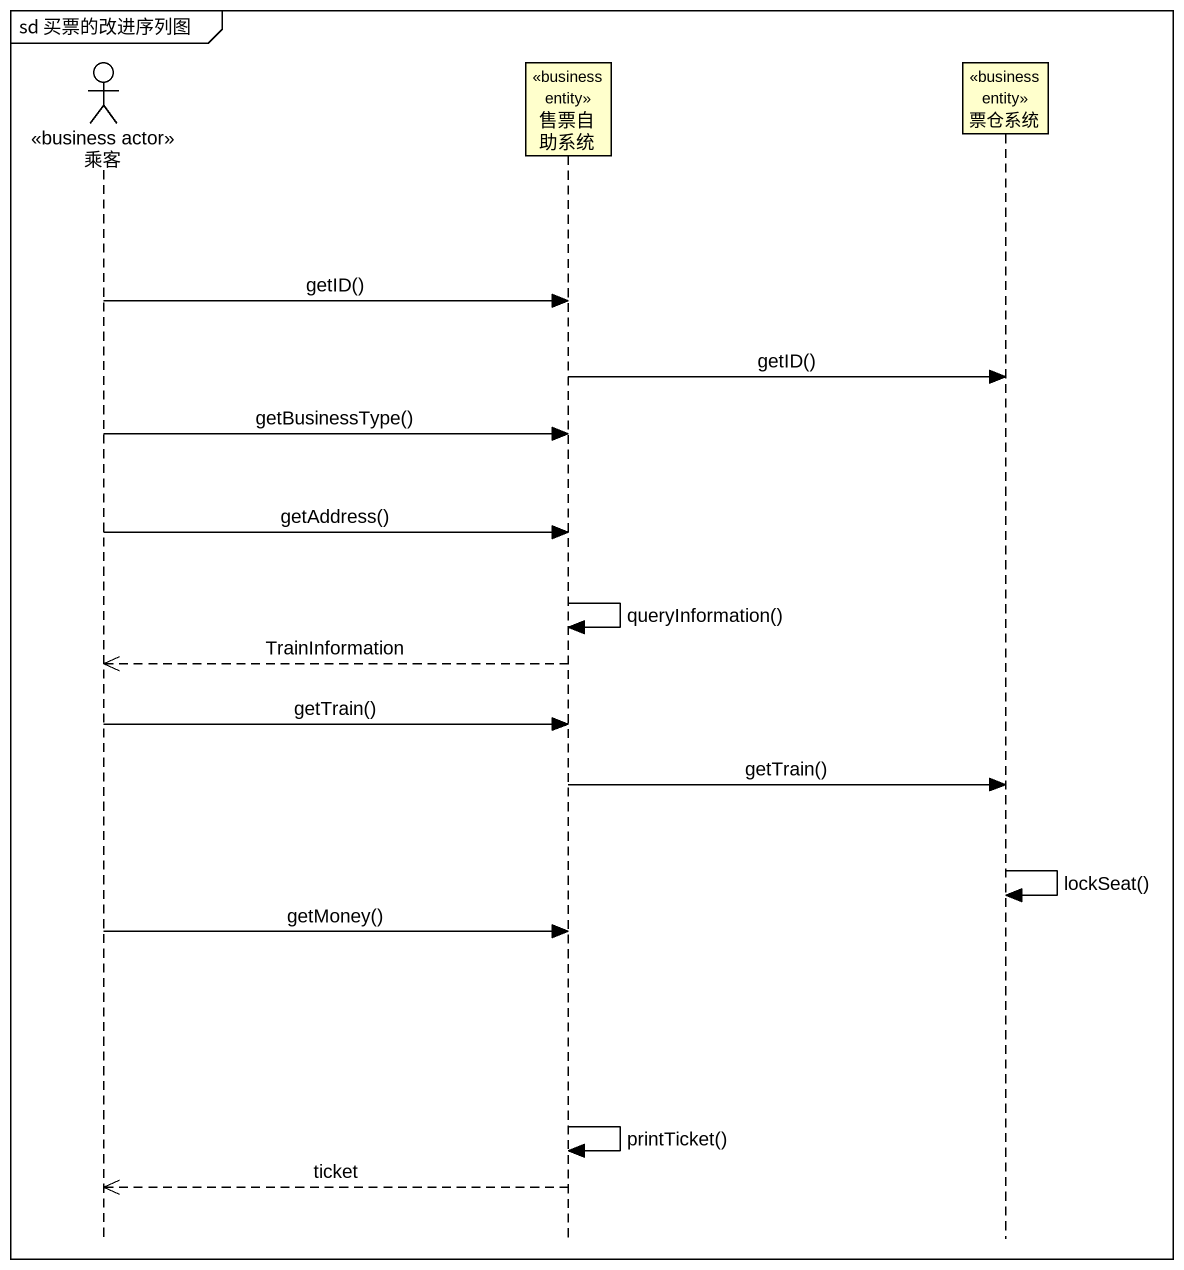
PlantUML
@startuml
mainframe sd 买票的改进序列图
hide footbox
actor 乘客 <<business actor>>
participant 售票自助系统 <<business entity>>
participant 票仓系统 <<business entity>>

乘客 -> 售票自助系统 : getID()
售票自助系统 -> 票仓系统 : getID()
乘客 -> 售票自助系统 : getBusinessType()
乘客 -> 售票自助系统 : getAddress()
售票自助系统 -> 售票自助系统 : queryInformation()
售票自助系统 -->> 乘客 : TrainInformation
乘客 -> 售票自助系统 : getTrain()
售票自助系统 -> 票仓系统 : getTrain()
票仓系统 -> 票仓系统 : lockSeat()
乘客 -> 售票自助系统 : getMoney()
售票自助系统 -> 售票自助系统 : printTicket()
售票自助系统 -->> 乘客 : ticket
@enduml
